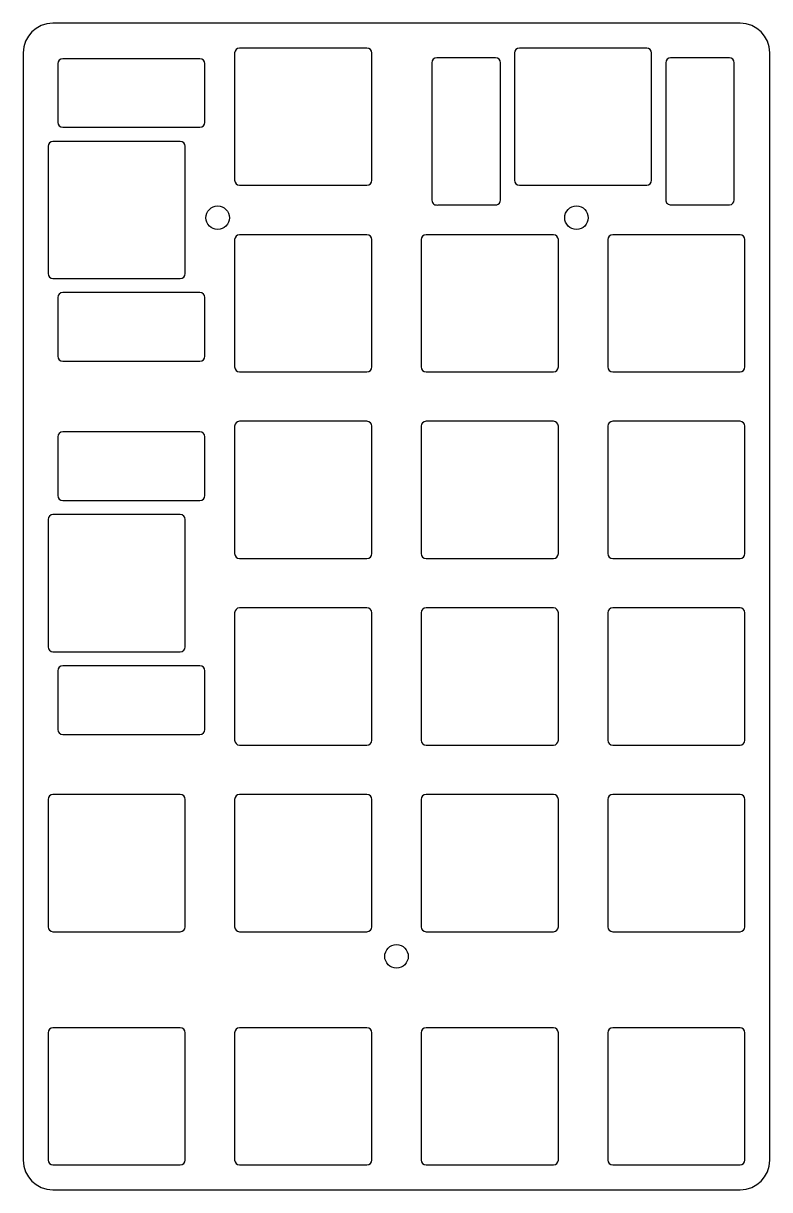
# Model space of a CAD drawing. Header units: millimetres. Extents: x -76 to 0, y 0 to 119.
import ezdxf

# ---------------------------------------------------------------- set-up
doc = ezdxf.new("R2010")
doc.units = ezdxf.units.MM
doc.layers.get('0').update_dxf_attribs({"linetype": 'CONTINUOUS'})

msp = doc.modelspace()

# ---------------------------------------------------------------- linework, layer by layer
for points in [[(-76.2, 3, 0.414213562), (-73.2, 0), (-3, 0, 0.414213562), (0, 3), (0, 116.0625, 0.414213562), (-3, 119.0625), (-73.2, 119.0625, 0.414213562), (-76.2, 116.0625)], [(-41.125, 102.5375, 0.414213562), (-40.625, 103.0375), (-40.625, 116.0375, 0.414213562), (-41.125, 116.5375), (-54.125, 116.5375, 0.414213562), (-54.625, 116.0375), (-54.625, 103.0375, 0.414213562), (-54.125, 102.5375)], [(-27.85572, 100.5375, 0.337823239), (-27.488, 101.01973), (-27.488, 115.0375, 0.414213562), (-27.988, 115.5375), (-33.988, 115.5375, 0.414213562), (-34.488, 115.0375), (-34.488, 101.00759, 0.509168749), (-33.82998, 100.5375)], [(-12.55, 102.5375, 0.414213562), (-12.05, 103.0375), (-12.05, 116.0375, 0.414213562), (-12.55, 116.5375), (-25.55, 116.5375, 0.414213562), (-26.05, 116.0375), (-26.05, 103.0375, 0.414213562), (-25.55, 102.5375)], [(-4.09187, 100.5375, 0.402492339), (-3.612, 101.03714), (-3.612, 115.0375, 0.414213562), (-4.112, 115.5375), (-10.112, 115.5375, 0.414213562), (-10.612, 115.0375), (-10.612, 101.03371, 0.442638497), (-10.0627, 100.5375)], [(-72.675, 108.9505, 0.414213562), (-72.175, 108.4505), (-58.175, 108.4505, 0.414213562), (-57.675, 108.9505), (-57.675, 114.9505, 0.414213562), (-58.175, 115.4505), (-72.175, 115.4505, 0.414213562), (-72.675, 114.9505)], [(-73.675, 93.5125, 0.414213562), (-73.175, 93.0125), (-60.175, 93.0125, 0.414213562), (-59.675, 93.5125), (-59.675, 106.5125, 0.414213562), (-60.175, 107.0125), (-73.175, 107.0125, 0.414213562), (-73.675, 106.5125)], [(-41.125, 83.4875, 0.414213562), (-40.625, 83.9875), (-40.625, 96.9875, 0.414213562), (-41.125, 97.4875), (-54.125, 97.4875, 0.414213562), (-54.625, 96.9875), (-54.625, 83.9875, 0.414213562), (-54.125, 83.4875)], [(-22.075, 83.4875, 0.414213562), (-21.575, 83.9875), (-21.575, 96.9875, 0.414213562), (-22.075, 97.4875), (-35.075, 97.4875, 0.414213562), (-35.575, 96.9875), (-35.575, 83.9875, 0.414213562), (-35.075, 83.4875)], [(-3.025, 83.4875, 0.414213562), (-2.525, 83.9875), (-2.525, 96.9875, 0.414213562), (-3.025, 97.4875), (-16.025, 97.4875, 0.414213562), (-16.525, 96.9875), (-16.525, 83.9875, 0.414213562), (-16.025, 83.4875)], [(-72.675, 85.0745, 0.414213562), (-72.175, 84.5745), (-58.175, 84.5745, 0.414213562), (-57.675, 85.0745), (-57.675, 91.0745, 0.414213562), (-58.175, 91.5745), (-72.175, 91.5745, 0.414213562), (-72.675, 91.0745)], [(-41.125, 64.4375, 0.414213562), (-40.625, 64.9375), (-40.625, 77.9375, 0.414213562), (-41.125, 78.4375), (-54.125, 78.4375, 0.414213562), (-54.625, 77.9375), (-54.625, 64.9375, 0.414213562), (-54.125, 64.4375)], [(-22.075, 64.4375, 0.414213562), (-21.575, 64.9375), (-21.575, 77.9375, 0.414213562), (-22.075, 78.4375), (-35.075, 78.4375, 0.414213562), (-35.575, 77.9375), (-35.575, 64.9375, 0.414213562), (-35.075, 64.4375)], [(-3.025, 64.4375, 0.414213562), (-2.525, 64.9375), (-2.525, 77.9375, 0.414213562), (-3.025, 78.4375), (-16.025, 78.4375, 0.414213562), (-16.525, 77.9375), (-16.525, 64.9375, 0.414213562), (-16.025, 64.4375)], [(-72.675, 70.8505, 0.414213562), (-72.175, 70.3505), (-58.175, 70.3505, 0.414213562), (-57.675, 70.8505), (-57.675, 76.8505, 0.414213562), (-58.175, 77.3505), (-72.175, 77.3505, 0.414213562), (-72.675, 76.8505)], [(-73.675, 55.4125, 0.414213562), (-73.175, 54.9125), (-60.175, 54.9125, 0.414213562), (-59.675, 55.4125), (-59.675, 68.4125, 0.414213562), (-60.175, 68.9125), (-73.175, 68.9125, 0.414213562), (-73.675, 68.4125)], [(-41.125, 45.3875, 0.414213562), (-40.625, 45.8875), (-40.625, 58.8875, 0.414213562), (-41.125, 59.3875), (-54.125, 59.3875, 0.414213562), (-54.625, 58.8875), (-54.625, 45.8875, 0.414213562), (-54.125, 45.3875)], [(-22.075, 45.3875, 0.414213562), (-21.575, 45.8875), (-21.575, 58.8875, 0.414213562), (-22.075, 59.3875), (-35.075, 59.3875, 0.414213562), (-35.575, 58.8875), (-35.575, 45.8875, 0.414213562), (-35.075, 45.3875)], [(-3.025, 45.3875, 0.414213562), (-2.525, 45.8875), (-2.525, 58.8875, 0.414213562), (-3.025, 59.3875), (-16.025, 59.3875, 0.414213562), (-16.525, 58.8875), (-16.525, 45.8875, 0.414213562), (-16.025, 45.3875)], [(-72.675, 46.9745, 0.414213562), (-72.175, 46.4745), (-58.175, 46.4745, 0.414213562), (-57.675, 46.9745), (-57.675, 52.9745, 0.414213562), (-58.175, 53.4745), (-72.175, 53.4745, 0.414213562), (-72.675, 52.9745)], [(-60.175, 26.3375, 0.414213562), (-59.675, 26.8375), (-59.675, 39.8375, 0.414213562), (-60.175, 40.3375), (-73.175, 40.3375, 0.414213562), (-73.675, 39.8375), (-73.675, 26.8375, 0.414213562), (-73.175, 26.3375)], [(-41.125, 26.3375, 0.414213562), (-40.625, 26.8375), (-40.625, 39.8375, 0.414213562), (-41.125, 40.3375), (-54.125, 40.3375, 0.414213562), (-54.625, 39.8375), (-54.625, 26.8375, 0.414213562), (-54.125, 26.3375)], [(-22.075, 26.3375, 0.414213562), (-21.575, 26.8375), (-21.575, 39.8375, 0.414213562), (-22.075, 40.3375), (-35.075, 40.3375, 0.414213562), (-35.575, 39.8375), (-35.575, 26.8375, 0.414213562), (-35.075, 26.3375)], [(-3.025, 26.3375, 0.414213562), (-2.525, 26.8375), (-2.525, 39.8375, 0.414213562), (-3.025, 40.3375), (-16.025, 40.3375, 0.414213562), (-16.525, 39.8375), (-16.525, 26.8375, 0.414213562), (-16.025, 26.3375)], [(-60.175, 2.525, 0.414213562), (-59.675, 3.025), (-59.675, 16.025, 0.414213562), (-60.175, 16.525), (-73.175, 16.525, 0.414213562), (-73.675, 16.025), (-73.675, 3.025, 0.414213562), (-73.175, 2.525)], [(-41.125, 2.525, 0.414213562), (-40.625, 3.025), (-40.625, 16.025, 0.414213562), (-41.125, 16.525), (-54.125, 16.525, 0.414213562), (-54.625, 16.025), (-54.625, 3.025, 0.414213562), (-54.125, 2.525)], [(-22.075, 2.525, 0.414213562), (-21.575, 3.025), (-21.575, 16.025, 0.414213562), (-22.075, 16.525), (-35.075, 16.525, 0.414213562), (-35.575, 16.025), (-35.575, 3.025, 0.414213562), (-35.075, 2.525)], [(-3.025, 2.525, 0.414213562), (-2.525, 3.025), (-2.525, 16.025, 0.414213562), (-3.025, 16.525), (-16.025, 16.525, 0.414213562), (-16.525, 16.025), (-16.525, 3.025, 0.414213562), (-16.025, 2.525)]]:
    msp.add_lwpolyline(points, format="xyb", close=True)
for centre in [(-56.35625, 99.21875), (-19.725, 99.21875), (-38.1, 23.8125)]:
    msp.add_circle(centre, 1.2)

doc.saveas('drawing.dxf')
